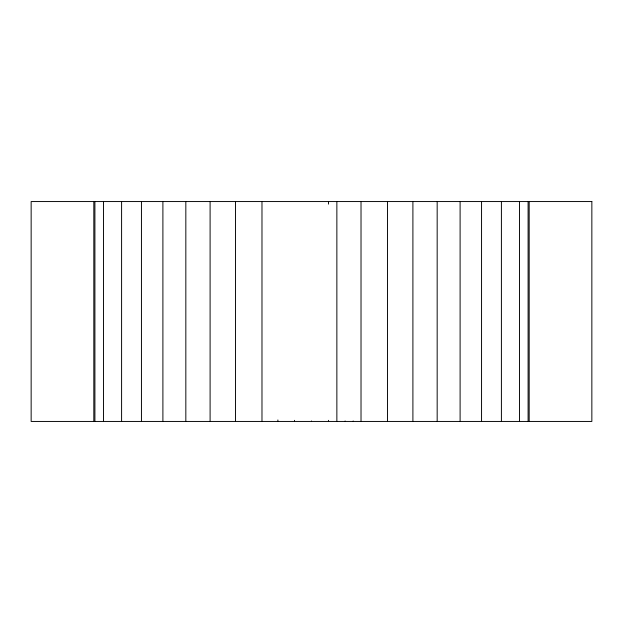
<?xml version="1.0" encoding="UTF-8"?>
<svg xmlns="http://www.w3.org/2000/svg" width="623" height="623" viewBox="0 0 623 623"><rect width="100%" height="100%" fill="white"/><g stroke="black" fill="none" stroke-linecap="round" stroke-linejoin="round"><path stroke-width="0.93" d="M529.184 201.556L529.184 421.444M528.094 201.556L528.094 421.444M519.504 201.556L519.504 421.444M501.406 201.556L501.406 421.444M481.556 201.556L481.556 421.444M460.101 201.556L460.101 421.444M437.167 201.556L437.167 421.444M412.901 201.556L412.901 421.444M387.467 201.556L387.467 421.444M361.021 201.556L361.021 421.444M353.171 420.953L353.171 421.444M345.111 420.953L345.111 421.444M336.864 201.556L336.864 421.444M328.485 201.556L328.485 204.134M328.485 420.33L328.485 421.444M311.5 420.953L311.5 421.444M294.515 420.33L294.515 421.444M277.889 419.957L277.889 421.444M261.979 201.556L261.979 421.444M235.533 201.556L235.533 421.444M210.099 201.556L210.099 421.444M185.833 201.556L185.833 421.444M162.899 201.556L162.899 421.444M141.444 201.556L141.444 421.444M121.594 201.556L121.594 421.444M103.496 201.556L103.496 421.444M94.906 201.556L94.906 421.444M93.816 201.556L93.816 421.444M591.85 201.556L31.15 201.556L31.15 421.444L591.85 421.444L591.85 201.556"/></g></svg>
